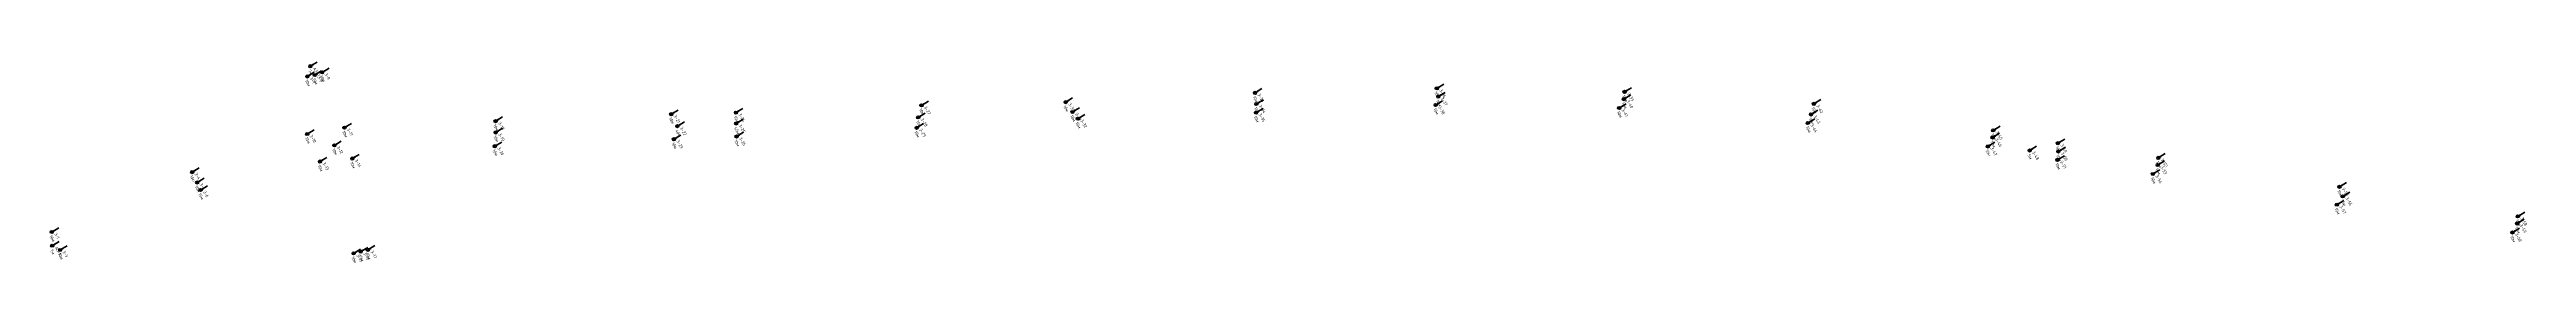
# Model space of a CAD drawing. Header units: metres. Extents: x 1267698 to 1279776, y 339473 to 349577.
# Drawn here: x 1274244 to 1276961, y 342315 to 342535 of the extents above; entities that cross this region are included whole.
import ezdxf
from ezdxf.enums import TextEntityAlignment as Align

# ---------------------------------------------------------------- set-up
doc = ezdxf.new("R2010")
doc.units = ezdxf.units.M
doc.layers.add('_ИГЕОЛ_АСФАЛЬТ', color=5, linetype='Continuous', lineweight=100)
doc.layers.add('_ИГЕОЛ_намеченные скважины_П', color=6, linetype='Continuous', lineweight=100)
doc.layers.add('_Скважины', color=5, linetype='Continuous')
doc.layers.add('_Точки опытных наблюдений', color=4, linetype='Continuous')
doc.styles.add('RS', font='romans.shx', dxfattribs={"width": 0.64})
doc.styles.add('VNIPISIMPLEXCUR', font='simplex.shx', dxfattribs={"width": 0.8, "oblique": 15})

# ---------------------------------------------------------------- blocks, each defined once
blk = doc.blocks.new('ИИ25001')
at = {"linetype": 'Continuous', "lineweight": 25}
h = blk.add_hatch(color=0, dxfattribs=at)
edge = h.paths.add_edge_path()
edge.add_arc((0, 0), 0.5, 359.64, 719.64)
at = {"layer": '_Точки опытных наблюдений', "linetype": 'Continuous', "lineweight": 70}
h = blk.add_hatch(color=5, dxfattribs=at)
h.dxf.hatch_style = 1
h.paths.add_polyline_path([(0, 2), (-0.7, 2), (0, 0)])
h.paths.add_polyline_path([(0.7, 2), (0, 2), (0, 0)])
at = {"color": 0, "linetype": 'Continuous', "lineweight": 25}
for radius in [1, 0.5]:
    blk.add_circle((0, 0), radius, dxfattribs=at)
at = {"layer": '_Точки опытных наблюдений', "color": 5, "linetype": 'Continuous', "lineweight": 70}
blk.add_line((-0.1, 5.1), (0, 0), dxfattribs=at)
at = {"color": 253, "linetype": 'Continuous', "style": 'VNIPISIMPLEXCUR', "oblique": 15, "width": 0.8, "flags": 1}
for tag, p in [('DATE', (-2.5, -0.8)), ('NOTE2', (-2.5, -5.6)), ('NOTE1', (-2.5, -3.2))]:
    blk.add_attdef(tag, text='', height=1.6, dxfattribs=at).set_placement(p, align=Align.RIGHT)
at = {"layer": '_Скважины', "color": 0, "linetype": 'Continuous', "lineweight": 50, "transparency": 33554687, "style": 'RS', "width": 0.64}
blk.add_attdef('NUMBER_001', (1, 0.7), '', height=2, dxfattribs=at)
at = {"layer": '_Скважины', "color": 0, "linetype": 'Continuous', "lineweight": 100, "style": 'VNIPISIMPLEXCUR', "oblique": 15, "width": 0.8}
for tag, p in [('TFS', (19.1, -1)), ('EGWL', (38.3, 0.7)), ('STS', (2, -5.2)), ('FS', (14.2, -2.7)), ('AGWL', (36.6, -2.7))]:
    blk.add_attdef(tag, p, '', height=2, dxfattribs=at)
at = {"layer": '_Скважины', "color": 0, "linetype": 'Continuous', "lineweight": 50, "style": 'RS', "width": 0.64}
blk.add_attdef('HEIGHT_001', (1, -2.7), '', height=2, dxfattribs=at)

msp = doc.modelspace()

# ---------------------------------------------------------------- block references
at = {"layer": '_ИГЕОЛ_АСФАЛЬТ', "lineweight": 100}
ref = msp.add_blockref('ИИ25001', (1274529.89, 342528.94), dxfattribs=dict(at, xscale=1.75, yscale=1.75, zscale=2, rotation=299.9999999999999))
ref.add_attrib('NUMBER_001', 'А3-2', (1274532.64, 342526.64), dxfattribs={"layer": '_Скважины', "color": 0, "linetype": 'Continuous', "lineweight": 50, "transparency": 33554687, "height": 3.5, "rotation": 300, "style": 'RS', "width": 0.8})
ref.add_attrib('HEIGHT_001', '7м', (1274527.35, 342523.89), dxfattribs={"layer": '_Скважины', "color": 0, "linetype": 'Continuous', "lineweight": 50, "height": 3.5, "rotation": 300, "style": 'RS', "width": 0.8})
ref = msp.add_blockref('ИИ25001', (1274246.69, 342332.64), dxfattribs=dict(at, xscale=1.75, yscale=1.75, zscale=2, rotation=299.9999999999999))
ref.add_attrib('NUMBER_001', 'А3-1', (1274249.44, 342330.34), dxfattribs={"layer": '_Скважины', "color": 0, "linetype": 'Continuous', "lineweight": 50, "transparency": 33554687, "height": 3.5, "rotation": 300, "style": 'RS', "width": 0.8})
ref.add_attrib('HEIGHT_001', '7м', (1274244.15, 342327.59), dxfattribs={"layer": '_Скважины', "color": 0, "linetype": 'Continuous', "lineweight": 50, "height": 3.5, "rotation": 300, "style": 'RS', "width": 0.8})
at = {"layer": '_ИГЕОЛ_намеченные скважины_П', "lineweight": 100}
ref = msp.add_blockref('ИИ25001', (1274542.82, 342522.24), dxfattribs=dict(at, xscale=1.75, yscale=1.75, zscale=2, rotation=299.9999999999999))
ref.add_attrib('NUMBER_001', '3-9', (1274545.43, 342520.17), dxfattribs={"layer": '_Скважины', "color": 0, "linetype": 'Continuous', "lineweight": 50, "transparency": 33554687, "height": 3.5, "rotation": 300, "style": 'RS', "width": 0.8})
ref.add_attrib('HEIGHT_001', '10м', (1274540.08, 342517.54), dxfattribs={"layer": '_Скважины', "color": 0, "linetype": 'Continuous', "lineweight": 50, "height": 3.5, "rotation": 300, "style": 'RS', "width": 0.8})
ref = msp.add_blockref('ИИ25001', (1274526.65, 342517.72), dxfattribs=dict(at, xscale=1.75, yscale=1.75, zscale=2, rotation=299.9999999999999))
ref.add_attrib('NUMBER_001', '3-7', (1274529.26, 342515.65), dxfattribs={"layer": '_Скважины', "color": 0, "linetype": 'Continuous', "lineweight": 50, "transparency": 33554687, "height": 3.5, "rotation": 300, "style": 'RS', "width": 0.8})
ref.add_attrib('HEIGHT_001', '10м', (1274523.91, 342513.02), dxfattribs={"layer": '_Скважины', "color": 0, "linetype": 'Continuous', "lineweight": 50, "height": 3.5, "rotation": 300, "style": 'RS', "width": 0.8})
ref = msp.add_blockref('ИИ25001', (1274534.74, 342519.37), dxfattribs=dict(at, xscale=1.75, yscale=1.75, zscale=2, rotation=299.9999999999999))
ref.add_attrib('NUMBER_001', '3-8', (1274537.35, 342517.3), dxfattribs={"layer": '_Скважины', "color": 0, "linetype": 'Continuous', "lineweight": 50, "transparency": 33554687, "height": 3.5, "rotation": 300, "style": 'RS', "width": 0.8})
ref.add_attrib('HEIGHT_001', '10м', (1274531.99, 342514.67), dxfattribs={"layer": '_Скважины', "color": 0, "linetype": 'Continuous', "lineweight": 50, "height": 3.5, "rotation": 300, "style": 'RS', "width": 0.8})
ref = msp.add_blockref('ИИ25001', (1275566.35, 342499.78), dxfattribs=dict(at, xscale=1.75, yscale=1.75, zscale=2, rotation=299.9999999999999))
ref.add_attrib('NUMBER_001', '3-33', (1275568.96, 342497.71), dxfattribs={"layer": '_Скважины', "color": 0, "linetype": 'Continuous', "lineweight": 50, "transparency": 33554687, "height": 3.5, "rotation": 300, "style": 'RS', "width": 0.8})
ref.add_attrib('HEIGHT_001', '10м', (1275563.61, 342495.08), dxfattribs={"layer": '_Скважины', "color": 0, "linetype": 'Continuous', "lineweight": 50, "height": 3.5, "rotation": 300, "style": 'RS', "width": 0.8})
ref = msp.add_blockref('ИИ25001', (1275765.72, 342504.7), dxfattribs=dict(at, xscale=1.75, yscale=1.75, zscale=2, rotation=299.9999999999999))
ref.add_attrib('NUMBER_001', '3-36', (1275768.33, 342502.63), dxfattribs={"layer": '_Скважины', "color": 0, "linetype": 'Continuous', "lineweight": 50, "transparency": 33554687, "height": 3.5, "rotation": 300, "style": 'RS', "width": 0.8})
ref.add_attrib('HEIGHT_001', '10м', (1275762.98, 342500), dxfattribs={"layer": '_Скважины', "color": 0, "linetype": 'Continuous', "lineweight": 50, "height": 3.5, "rotation": 300, "style": 'RS', "width": 0.8})
ref = msp.add_blockref('ИИ25001', (1275767.42, 342495.73), dxfattribs=dict(at, xscale=1.75, yscale=1.75, zscale=2, rotation=299.9999999999999))
ref.add_attrib('NUMBER_001', '3-37', (1275770.03, 342493.66), dxfattribs={"layer": '_Скважины', "color": 0, "linetype": 'Continuous', "lineweight": 50, "transparency": 33554687, "height": 3.5, "rotation": 300, "style": 'RS', "width": 0.8})
ref.add_attrib('HEIGHT_001', '10м', (1275764.68, 342491.03), dxfattribs={"layer": '_Скважины', "color": 0, "linetype": 'Continuous', "lineweight": 50, "height": 3.5, "rotation": 300, "style": 'RS', "width": 0.8})
ref = msp.add_blockref('ИИ25001', (1275971.77, 342500.82, 32427.61), dxfattribs=dict(at, xscale=1.75, yscale=1.75, zscale=2, rotation=299.9999999999999))
ref.add_attrib('NUMBER_001', '3-39', (1275974.38, 342498.75, 32427.61), dxfattribs={"layer": '_Скважины', "color": 0, "linetype": 'Continuous', "lineweight": 50, "transparency": 33554687, "height": 3.5, "rotation": 300, "style": 'RS', "width": 0.8})
ref.add_attrib('HEIGHT_001', '10м', (1275969.02, 342496.12, 32427.61), dxfattribs={"layer": '_Скважины', "color": 0, "linetype": 'Continuous', "lineweight": 50, "height": 3.5, "rotation": 300, "style": 'RS', "width": 0.8})
ref = msp.add_blockref('ИИ25001', (1274733.17, 342468.87), dxfattribs=dict(at, xscale=1.75, yscale=1.75, zscale=2, rotation=299.9999999999999))
ref.add_attrib('NUMBER_001', '3-18', (1274735.78, 342466.8), dxfattribs={"layer": '_Скважины', "color": 0, "linetype": 'Continuous', "lineweight": 50, "transparency": 33554687, "height": 3.5, "rotation": 300, "style": 'RS', "width": 0.8})
ref.add_attrib('HEIGHT_001', '10м', (1274730.43, 342464.17), dxfattribs={"layer": '_Скважины', "color": 0, "linetype": 'Continuous', "lineweight": 50, "height": 3.5, "rotation": 300, "style": 'RS', "width": 0.8})
ref = msp.add_blockref('ИИ25001', (1274925.86, 342476.42), dxfattribs=dict(at, xscale=1.75, yscale=1.75, zscale=2, rotation=299.9999999999999))
ref.add_attrib('NUMBER_001', '3-21', (1274928.48, 342474.35), dxfattribs={"layer": '_Скважины', "color": 0, "linetype": 'Continuous', "lineweight": 50, "transparency": 33554687, "height": 3.5, "rotation": 300, "style": 'RS', "width": 0.8})
ref.add_attrib('HEIGHT_001', '10м', (1274923.12, 342471.72), dxfattribs={"layer": '_Скважины', "color": 0, "linetype": 'Continuous', "lineweight": 50, "height": 3.5, "rotation": 300, "style": 'RS', "width": 0.8})
ref = msp.add_blockref('ИИ25001', (1274996.88, 342478.19), dxfattribs=dict(at, xscale=1.75, yscale=1.75, zscale=2, rotation=299.9999999999999))
ref.add_attrib('NUMBER_001', '3-24', (1274999.49, 342476.11), dxfattribs={"layer": '_Скважины', "color": 0, "linetype": 'Continuous', "lineweight": 50, "transparency": 33554687, "height": 3.5, "rotation": 300, "style": 'RS', "width": 0.8})
ref.add_attrib('HEIGHT_001', '10м', (1274994.14, 342473.48), dxfattribs={"layer": '_Скважины', "color": 0, "linetype": 'Continuous', "lineweight": 50, "height": 3.5, "rotation": 300, "style": 'RS', "width": 0.8})
ref = msp.add_blockref('ИИ25001', (1275196.87, 342473.02), dxfattribs=dict(at, xscale=1.75, yscale=1.75, zscale=2, rotation=299.9999999999999))
ref.add_attrib('NUMBER_001', '3-28', (1275199.48, 342470.95), dxfattribs={"layer": '_Скважины', "color": 0, "linetype": 'Continuous', "lineweight": 50, "transparency": 33554687, "height": 3.5, "rotation": 300, "style": 'RS', "width": 0.8})
ref.add_attrib('HEIGHT_001', '10м', (1275194.13, 342468.32), dxfattribs={"layer": '_Скважины', "color": 0, "linetype": 'Continuous', "lineweight": 50, "height": 3.5, "rotation": 300, "style": 'RS', "width": 0.8})
ref = msp.add_blockref('ИИ25001', (1275200.39, 342486.15), dxfattribs=dict(at, xscale=1.75, yscale=1.75, zscale=2, rotation=299.9999999999999))
ref.add_attrib('NUMBER_001', '3-27', (1275203.01, 342484.08), dxfattribs={"layer": '_Скважины', "color": 0, "linetype": 'Continuous', "lineweight": 50, "transparency": 33554687, "height": 3.5, "rotation": 300, "style": 'RS', "width": 0.8})
ref.add_attrib('HEIGHT_001', '10м', (1275197.65, 342481.45), dxfattribs={"layer": '_Скважины', "color": 0, "linetype": 'Continuous', "lineweight": 50, "height": 3.5, "rotation": 300, "style": 'RS', "width": 0.8})
ref = msp.add_blockref('ИИ25001', (1275358.64, 342489.65), dxfattribs=dict(at, xscale=1.75, yscale=1.75, zscale=2, rotation=299.9999999999999))
ref.add_attrib('NUMBER_001', '3-30', (1275361.26, 342487.58), dxfattribs={"layer": '_Скважины', "color": 0, "linetype": 'Continuous', "lineweight": 50, "transparency": 33554687, "height": 3.5, "rotation": 300, "style": 'RS', "width": 0.8})
ref.add_attrib('HEIGHT_001', '10м', (1275355.9, 342484.95), dxfattribs={"layer": '_Скважины', "color": 0, "linetype": 'Continuous', "lineweight": 50, "height": 3.5, "rotation": 300, "style": 'RS', "width": 0.8})
ref = msp.add_blockref('ИИ25001', (1275366.13, 342478.9), dxfattribs=dict(at, xscale=1.75, yscale=1.75, zscale=2, rotation=299.9999999999999))
ref.add_attrib('NUMBER_001', '3-31', (1275368.74, 342476.83), dxfattribs={"layer": '_Скважины', "color": 0, "linetype": 'Continuous', "lineweight": 50, "transparency": 33554687, "height": 3.5, "rotation": 300, "style": 'RS', "width": 0.8})
ref.add_attrib('HEIGHT_001', '10м', (1275363.39, 342474.2), dxfattribs={"layer": '_Скважины', "color": 0, "linetype": 'Continuous', "lineweight": 50, "height": 3.5, "rotation": 300, "style": 'RS', "width": 0.8})
ref = msp.add_blockref('ИИ25001', (1275371.9, 342471.51), dxfattribs=dict(at, xscale=1.75, yscale=1.75, zscale=2, rotation=299.9999999999999))
ref.add_attrib('NUMBER_001', '3-32', (1275374.51, 342469.43), dxfattribs={"layer": '_Скважины', "color": 0, "linetype": 'Continuous', "lineweight": 50, "transparency": 33554687, "height": 3.5, "rotation": 300, "style": 'RS', "width": 0.8})
ref.add_attrib('HEIGHT_001', '10м', (1275369.16, 342466.81), dxfattribs={"layer": '_Скважины', "color": 0, "linetype": 'Continuous', "lineweight": 50, "height": 3.5, "rotation": 300, "style": 'RS', "width": 0.8})
ref = msp.add_blockref('ИИ25001', (1275567.47, 342478.15), dxfattribs=dict(at, xscale=1.75, yscale=1.75, zscale=2, rotation=299.9999999999999))
ref.add_attrib('NUMBER_001', '3-35', (1275570.08, 342476.08), dxfattribs={"layer": '_Скважины', "color": 0, "linetype": 'Continuous', "lineweight": 50, "transparency": 33554687, "height": 3.5, "rotation": 300, "style": 'RS', "width": 0.8})
ref.add_attrib('HEIGHT_001', '10м', (1275564.72, 342473.45), dxfattribs={"layer": '_Скважины', "color": 0, "linetype": 'Continuous', "lineweight": 50, "height": 3.5, "rotation": 300, "style": 'RS', "width": 0.8})
ref = msp.add_blockref('ИИ25001', (1275567.78, 342487.59), dxfattribs=dict(at, xscale=1.75, yscale=1.75, zscale=2, rotation=299.9999999999999))
ref.add_attrib('NUMBER_001', '3-34', (1275570.39, 342485.52), dxfattribs={"layer": '_Скважины', "color": 0, "linetype": 'Continuous', "lineweight": 50, "transparency": 33554687, "height": 3.5, "rotation": 300, "style": 'RS', "width": 0.8})
ref.add_attrib('HEIGHT_001', '10м', (1275565.04, 342482.89), dxfattribs={"layer": '_Скважины', "color": 0, "linetype": 'Continuous', "lineweight": 50, "height": 3.5, "rotation": 300, "style": 'RS', "width": 0.8})
ref = msp.add_blockref('ИИ25001', (1275764.49, 342486.47), dxfattribs=dict(at, xscale=1.75, yscale=1.75, zscale=2, rotation=299.9999999999999))
ref.add_attrib('NUMBER_001', '3-38', (1275767.1, 342484.4), dxfattribs={"layer": '_Скважины', "color": 0, "linetype": 'Continuous', "lineweight": 50, "transparency": 33554687, "height": 3.5, "rotation": 300, "style": 'RS', "width": 0.8})
ref.add_attrib('HEIGHT_001', '10м', (1275761.74, 342481.77), dxfattribs={"layer": '_Скважины', "color": 0, "linetype": 'Continuous', "lineweight": 50, "height": 3.5, "rotation": 300, "style": 'RS', "width": 0.8})
ref = msp.add_blockref('ИИ25001', (1275965.79, 342483.22, 32427.61), dxfattribs=dict(at, xscale=1.75, yscale=1.75, zscale=2, rotation=299.9999999999999))
ref.add_attrib('NUMBER_001', '3-41', (1275968.4, 342481.14, 32427.61), dxfattribs={"layer": '_Скважины', "color": 0, "linetype": 'Continuous', "lineweight": 50, "transparency": 33554687, "height": 3.5, "rotation": 300, "style": 'RS', "width": 0.8})
ref.add_attrib('HEIGHT_001', '10м', (1275963.05, 342478.52, 32427.61), dxfattribs={"layer": '_Скважины', "color": 0, "linetype": 'Continuous', "lineweight": 50, "height": 3.5, "rotation": 300, "style": 'RS', "width": 0.8})
ref = msp.add_blockref('ИИ25001', (1275971.01, 342492.99, 32427.61), dxfattribs=dict(at, xscale=1.75, yscale=1.75, zscale=2, rotation=299.9999999999999))
ref.add_attrib('NUMBER_001', '3-40', (1275973.62, 342490.92, 32427.61), dxfattribs={"layer": '_Скважины', "color": 0, "linetype": 'Continuous', "lineweight": 50, "transparency": 33554687, "height": 3.5, "rotation": 300, "style": 'RS', "width": 0.8})
ref.add_attrib('HEIGHT_001', '10м', (1275968.27, 342488.29, 32427.61), dxfattribs={"layer": '_Скважины', "color": 0, "linetype": 'Continuous', "lineweight": 50, "height": 3.5, "rotation": 300, "style": 'RS', "width": 0.8})
ref = msp.add_blockref('ИИ25001', (1276176.29, 342476.22), dxfattribs=dict(at, xscale=1.75, yscale=1.75, zscale=2, rotation=299.9999999999999))
ref.add_attrib('NUMBER_001', '3-43', (1276178.9, 342474.14), dxfattribs={"layer": '_Скважины', "color": 0, "linetype": 'Continuous', "lineweight": 50, "transparency": 33554687, "height": 3.5, "rotation": 300, "style": 'RS', "width": 0.8})
ref.add_attrib('HEIGHT_001', '10м', (1276173.55, 342471.51), dxfattribs={"layer": '_Скважины', "color": 0, "linetype": 'Continuous', "lineweight": 50, "height": 3.5, "rotation": 300, "style": 'RS', "width": 0.8})
ref = msp.add_blockref('ИИ25001', (1276179.38, 342487.76), dxfattribs=dict(at, xscale=1.75, yscale=1.75, zscale=2, rotation=299.9999999999999))
ref.add_attrib('NUMBER_001', '3-42', (1276181.99, 342485.69), dxfattribs={"layer": '_Скважины', "color": 0, "linetype": 'Continuous', "lineweight": 50, "transparency": 33554687, "height": 3.5, "rotation": 300, "style": 'RS', "width": 0.8})
ref.add_attrib('HEIGHT_001', '10м', (1276176.64, 342483.06), dxfattribs={"layer": '_Скважины', "color": 0, "linetype": 'Continuous', "lineweight": 50, "height": 3.5, "rotation": 300, "style": 'RS', "width": 0.8})
ref = msp.add_blockref('ИИ25001', (1274526.51, 342454.78), dxfattribs=dict(at, xscale=1.75, yscale=1.75, zscale=2, rotation=299.9999999999999))
ref.add_attrib('NUMBER_001', '3-10', (1274529.12, 342452.71), dxfattribs={"layer": '_Скважины', "color": 0, "linetype": 'Continuous', "lineweight": 50, "transparency": 33554687, "height": 3.5, "rotation": 300, "style": 'RS', "width": 0.8})
ref.add_attrib('HEIGHT_001', '10м', (1274523.77, 342450.08), dxfattribs={"layer": '_Скважины', "color": 0, "linetype": 'Continuous', "lineweight": 50, "height": 3.5, "rotation": 300, "style": 'RS', "width": 0.8})
ref = msp.add_blockref('ИИ25001', (1274556.29, 342442.39), dxfattribs=dict(at, xscale=1.75, yscale=1.75, zscale=2, rotation=299.9999999999999))
ref.add_attrib('NUMBER_001', '3-12', (1274558.9, 342440.32), dxfattribs={"layer": '_Скважины', "color": 0, "linetype": 'Continuous', "lineweight": 50, "transparency": 33554687, "height": 3.5, "rotation": 300, "style": 'RS', "width": 0.8})
ref.add_attrib('HEIGHT_001', '10м', (1274553.54, 342437.69), dxfattribs={"layer": '_Скважины', "color": 0, "linetype": 'Continuous', "lineweight": 50, "height": 3.5, "rotation": 300, "style": 'RS', "width": 0.8})
ref = msp.add_blockref('ИИ25001', (1274567.36, 342461.77), dxfattribs=dict(at, xscale=1.75, yscale=1.75, zscale=2, rotation=299.9999999999999))
ref.add_attrib('NUMBER_001', '3-11', (1274569.97, 342459.7), dxfattribs={"layer": '_Скважины', "color": 0, "linetype": 'Continuous', "lineweight": 50, "transparency": 33554687, "height": 3.5, "rotation": 300, "style": 'RS', "width": 0.8})
ref.add_attrib('HEIGHT_001', '10м', (1274564.62, 342457.07), dxfattribs={"layer": '_Скважины', "color": 0, "linetype": 'Continuous', "lineweight": 50, "height": 3.5, "rotation": 300, "style": 'RS', "width": 0.8})
ref = msp.add_blockref('ИИ25001', (1274732.28, 342441.44), dxfattribs=dict(at, xscale=1.75, yscale=1.75, zscale=2, rotation=299.9999999999999))
ref.add_attrib('NUMBER_001', '3-20', (1274734.89, 342439.37), dxfattribs={"layer": '_Скважины', "color": 0, "linetype": 'Continuous', "lineweight": 50, "transparency": 33554687, "height": 3.5, "rotation": 300, "style": 'RS', "width": 0.8})
ref.add_attrib('HEIGHT_001', '10м', (1274729.54, 342436.74), dxfattribs={"layer": '_Скважины', "color": 0, "linetype": 'Continuous', "lineweight": 50, "height": 3.5, "rotation": 300, "style": 'RS', "width": 0.8})
ref = msp.add_blockref('ИИ25001', (1274733.31, 342456.53), dxfattribs=dict(at, xscale=1.75, yscale=1.75, zscale=2, rotation=299.9999999999999))
ref.add_attrib('NUMBER_001', '3-19', (1274735.92, 342454.46), dxfattribs={"layer": '_Скважины', "color": 0, "linetype": 'Continuous', "lineweight": 50, "transparency": 33554687, "height": 3.5, "rotation": 300, "style": 'RS', "width": 0.8})
ref.add_attrib('HEIGHT_001', '10м', (1274730.57, 342451.83), dxfattribs={"layer": '_Скважины', "color": 0, "linetype": 'Continuous', "lineweight": 50, "height": 3.5, "rotation": 300, "style": 'RS', "width": 0.8})
ref = msp.add_blockref('ИИ25001', (1274928.84, 342449.08), dxfattribs=dict(at, xscale=1.75, yscale=1.75, zscale=2, rotation=299.9999999999999))
ref.add_attrib('NUMBER_001', '3-23', (1274931.45, 342447.01), dxfattribs={"layer": '_Скважины', "color": 0, "linetype": 'Continuous', "lineweight": 50, "transparency": 33554687, "height": 3.5, "rotation": 300, "style": 'RS', "width": 0.8})
ref.add_attrib('HEIGHT_001', '10м', (1274926.1, 342444.38), dxfattribs={"layer": '_Скважины', "color": 0, "linetype": 'Continuous', "lineweight": 50, "height": 3.5, "rotation": 300, "style": 'RS', "width": 0.8})
ref = msp.add_blockref('ИИ25001', (1274932.63, 342463.34), dxfattribs=dict(at, xscale=1.75, yscale=1.75, zscale=2, rotation=299.9999999999999))
ref.add_attrib('NUMBER_001', '3-22', (1274935.24, 342461.26), dxfattribs={"layer": '_Скважины', "color": 0, "linetype": 'Continuous', "lineweight": 50, "transparency": 33554687, "height": 3.5, "rotation": 300, "style": 'RS', "width": 0.8})
ref.add_attrib('HEIGHT_001', '40м', (1274930.09, 342458.29), dxfattribs={"layer": '_Скважины', "color": 0, "linetype": 'Continuous', "lineweight": 50, "height": 3.5, "rotation": 300, "style": 'RS', "width": 0.8})
ref = msp.add_blockref('ИИ25001', (1274997.1, 342466.27), dxfattribs=dict(at, xscale=1.75, yscale=1.75, zscale=2, rotation=299.9999999999999))
ref.add_attrib('NUMBER_001', '3-25', (1274999.71, 342464.2), dxfattribs={"layer": '_Скважины', "color": 0, "linetype": 'Continuous', "lineweight": 50, "transparency": 33554687, "height": 3.5, "rotation": 300, "style": 'RS', "width": 0.8})
ref.add_attrib('HEIGHT_001', '40м', (1274994.56, 342461.23), dxfattribs={"layer": '_Скважины', "color": 0, "linetype": 'Continuous', "lineweight": 50, "height": 3.5, "rotation": 300, "style": 'RS', "width": 0.8})
ref = msp.add_blockref('ИИ25001', (1274997.55, 342452.06), dxfattribs=dict(at, xscale=1.75, yscale=1.75, zscale=2, rotation=299.9999999999999))
ref.add_attrib('NUMBER_001', '3-26', (1275000.16, 342449.99), dxfattribs={"layer": '_Скважины', "color": 0, "linetype": 'Continuous', "lineweight": 50, "transparency": 33554687, "height": 3.5, "rotation": 300, "style": 'RS', "width": 0.8})
ref.add_attrib('HEIGHT_001', '10м', (1274994.81, 342447.36), dxfattribs={"layer": '_Скважины', "color": 0, "linetype": 'Continuous', "lineweight": 50, "height": 3.5, "rotation": 300, "style": 'RS', "width": 0.8})
ref = msp.add_blockref('ИИ25001', (1275195.12, 342461.57), dxfattribs=dict(at, xscale=1.75, yscale=1.75, zscale=2, rotation=299.9999999999999))
ref.add_attrib('NUMBER_001', '3-29', (1275197.73, 342459.5), dxfattribs={"layer": '_Скважины', "color": 0, "linetype": 'Continuous', "lineweight": 50, "transparency": 33554687, "height": 3.5, "rotation": 300, "style": 'RS', "width": 0.8})
ref.add_attrib('HEIGHT_001', '10м', (1275192.38, 342456.87), dxfattribs={"layer": '_Скважины', "color": 0, "linetype": 'Continuous', "lineweight": 50, "height": 3.5, "rotation": 300, "style": 'RS', "width": 0.8})
ref = msp.add_blockref('ИИ25001', (1276172.93, 342466.82), dxfattribs=dict(at, xscale=1.75, yscale=1.75, zscale=2, rotation=299.9999999999999))
ref.add_attrib('NUMBER_001', '3-44', (1276175.54, 342464.75), dxfattribs={"layer": '_Скважины', "color": 0, "linetype": 'Continuous', "lineweight": 50, "transparency": 33554687, "height": 3.5, "rotation": 300, "style": 'RS', "width": 0.8})
ref.add_attrib('HEIGHT_001', '10м', (1276170.19, 342462.12), dxfattribs={"layer": '_Скважины', "color": 0, "linetype": 'Continuous', "lineweight": 50, "height": 3.5, "rotation": 300, "style": 'RS', "width": 0.8})
ref = msp.add_blockref('ИИ25001', (1276370.29, 342441.2, 32427.61), dxfattribs=dict(at, xscale=1.75, yscale=1.75, zscale=2, rotation=299.9999999999999))
ref.add_attrib('NUMBER_001', '3-47', (1276372.9, 342439.13, 32427.61), dxfattribs={"layer": '_Скважины', "color": 0, "linetype": 'Continuous', "lineweight": 50, "transparency": 33554687, "height": 3.5, "rotation": 300, "style": 'RS', "width": 0.8})
ref.add_attrib('HEIGHT_001', '10м', (1276367.54, 342436.5, 32427.61), dxfattribs={"layer": '_Скважины', "color": 0, "linetype": 'Continuous', "lineweight": 50, "height": 3.5, "rotation": 300, "style": 'RS', "width": 0.8})
ref = msp.add_blockref('ИИ25001', (1276375.5, 342450.97, 32427.61), dxfattribs=dict(at, xscale=1.75, yscale=1.75, zscale=2, rotation=299.9999999999999))
ref.add_attrib('NUMBER_001', '3-46', (1276378.12, 342448.9, 32427.61), dxfattribs={"layer": '_Скважины', "color": 0, "linetype": 'Continuous', "lineweight": 50, "transparency": 33554687, "height": 3.5, "rotation": 300, "style": 'RS', "width": 0.8})
ref.add_attrib('HEIGHT_001', '10м', (1276372.76, 342446.27, 32427.61), dxfattribs={"layer": '_Скважины', "color": 0, "linetype": 'Continuous', "lineweight": 50, "height": 3.5, "rotation": 300, "style": 'RS', "width": 0.8})
ref = msp.add_blockref('ИИ25001', (1276376.26, 342458.81, 32427.61), dxfattribs=dict(at, xscale=1.75, yscale=1.75, zscale=2, rotation=299.9999999999999))
ref.add_attrib('NUMBER_001', '3-45', (1276378.87, 342456.74, 32427.61), dxfattribs={"layer": '_Скважины', "color": 0, "linetype": 'Continuous', "lineweight": 50, "transparency": 33554687, "height": 3.5, "rotation": 300, "style": 'RS', "width": 0.8})
ref.add_attrib('HEIGHT_001', '10м', (1276373.52, 342454.11, 32427.61), dxfattribs={"layer": '_Скважины', "color": 0, "linetype": 'Continuous', "lineweight": 50, "height": 3.5, "rotation": 300, "style": 'RS', "width": 0.8})
ref = msp.add_blockref('ИИ25001', (1276447.14, 342444.72, 32427.61), dxfattribs=dict(at, xscale=1.75, yscale=1.75, zscale=2, rotation=299.9999999999999))
ref.add_attrib('NUMBER_001', '3-49', (1276449.75, 342442.65, 32427.61), dxfattribs={"layer": '_Скважины', "color": 0, "linetype": 'Continuous', "lineweight": 50, "transparency": 33554687, "height": 3.5, "rotation": 300, "style": 'RS', "width": 0.8})
ref.add_attrib('HEIGHT_001', '10м', (1276444.4, 342440.02, 32427.61), dxfattribs={"layer": '_Скважины', "color": 0, "linetype": 'Continuous', "lineweight": 50, "height": 3.5, "rotation": 300, "style": 'RS', "width": 0.8})
ref = msp.add_blockref('ИИ25001', (1274400.29, 342413.13), dxfattribs=dict(at, xscale=1.75, yscale=1.75, zscale=2, rotation=299.9999999999999))
ref.add_attrib('NUMBER_001', '3-4', (1274402.9, 342411.06), dxfattribs={"layer": '_Скважины', "color": 0, "linetype": 'Continuous', "lineweight": 50, "transparency": 33554687, "height": 3.5, "rotation": 300, "style": 'RS', "width": 0.8})
ref.add_attrib('HEIGHT_001', '10м', (1274397.55, 342408.43), dxfattribs={"layer": '_Скважины', "color": 0, "linetype": 'Continuous', "lineweight": 50, "height": 3.5, "rotation": 300, "style": 'RS', "width": 0.8})
ref = msp.add_blockref('ИИ25001', (1274540.49, 342424.64), dxfattribs=dict(at, xscale=1.75, yscale=1.75, zscale=2, rotation=299.9999999999999))
ref.add_attrib('NUMBER_001', '3-13', (1274543.1, 342422.56), dxfattribs={"layer": '_Скважины', "color": 0, "linetype": 'Continuous', "lineweight": 50, "transparency": 33554687, "height": 3.5, "rotation": 300, "style": 'RS', "width": 0.8})
ref.add_attrib('HEIGHT_001', '10м', (1274537.75, 342419.93), dxfattribs={"layer": '_Скважины', "color": 0, "linetype": 'Continuous', "lineweight": 50, "height": 3.5, "rotation": 300, "style": 'RS', "width": 0.8})
ref = msp.add_blockref('ИИ25001', (1274576, 342427.92), dxfattribs=dict(at, xscale=1.75, yscale=1.75, zscale=2, rotation=299.9999999999999))
ref.add_attrib('NUMBER_001', '3-14', (1274578.61, 342425.85), dxfattribs={"layer": '_Скважины', "color": 0, "linetype": 'Continuous', "lineweight": 50, "transparency": 33554687, "height": 3.5, "rotation": 300, "style": 'RS', "width": 0.8})
ref.add_attrib('HEIGHT_001', '10м', (1274573.25, 342423.22), dxfattribs={"layer": '_Скважины', "color": 0, "linetype": 'Continuous', "lineweight": 50, "height": 3.5, "rotation": 300, "style": 'RS', "width": 0.8})
ref = msp.add_blockref('ИИ25001', (1276416.19, 342436.77, 32427.61), dxfattribs=dict(at, xscale=1.75, yscale=1.75, zscale=2, rotation=299.9999999999999))
ref.add_attrib('NUMBER_001', '3-48', (1276418.8, 342434.69, 32427.61), dxfattribs={"layer": '_Скважины', "color": 0, "linetype": 'Continuous', "lineweight": 50, "transparency": 33554687, "height": 3.5, "rotation": 300, "style": 'RS', "width": 0.8})
ref.add_attrib('HEIGHT_001', '5м', (1276413.65, 342431.72, 32427.61), dxfattribs={"layer": '_Скважины', "color": 0, "linetype": 'Continuous', "lineweight": 50, "height": 3.5, "rotation": 300, "style": 'RS', "width": 0.8})
ref = msp.add_blockref('ИИ25001', (1276446.69, 342426.45, 32427.61), dxfattribs=dict(at, xscale=1.75, yscale=1.75, zscale=2, rotation=299.9999999999999))
ref.add_attrib('NUMBER_001', '3-51', (1276449.3, 342424.38, 32427.61), dxfattribs={"layer": '_Скважины', "color": 0, "linetype": 'Continuous', "lineweight": 50, "transparency": 33554687, "height": 3.5, "rotation": 300, "style": 'RS', "width": 0.8})
ref.add_attrib('HEIGHT_001', '10м', (1276443.95, 342421.75, 32427.61), dxfattribs={"layer": '_Скважины', "color": 0, "linetype": 'Continuous', "lineweight": 50, "height": 3.5, "rotation": 300, "style": 'RS', "width": 0.8})
ref = msp.add_blockref('ИИ25001', (1276447.7, 342435.64, 32427.61), dxfattribs=dict(at, xscale=1.75, yscale=1.75, zscale=2, rotation=299.9999999999999))
ref.add_attrib('NUMBER_001', '3-50', (1276450.31, 342433.57, 32427.61), dxfattribs={"layer": '_Скважины', "color": 0, "linetype": 'Continuous', "lineweight": 50, "transparency": 33554687, "height": 3.5, "rotation": 300, "style": 'RS', "width": 0.8})
ref.add_attrib('HEIGHT_001', '10м', (1276444.95, 342430.94, 32427.61), dxfattribs={"layer": '_Скважины', "color": 0, "linetype": 'Continuous', "lineweight": 50, "height": 3.5, "rotation": 300, "style": 'RS', "width": 0.8})
ref = msp.add_blockref('ИИ25001', (1276556.57, 342420.86, 32427.61), dxfattribs=dict(at, xscale=1.75, yscale=1.75, zscale=2, rotation=299.9999999999999))
ref.add_attrib('NUMBER_001', '3-53', (1276559.18, 342418.78, 32427.61), dxfattribs={"layer": '_Скважины', "color": 0, "linetype": 'Continuous', "lineweight": 50, "transparency": 33554687, "height": 3.5, "rotation": 300, "style": 'RS', "width": 0.8})
ref.add_attrib('HEIGHT_001', '10м', (1276553.83, 342416.15, 32427.61), dxfattribs={"layer": '_Скважины', "color": 0, "linetype": 'Continuous', "lineweight": 50, "height": 3.5, "rotation": 300, "style": 'RS', "width": 0.8})
ref = msp.add_blockref('ИИ25001', (1276557.32, 342428.69, 32427.61), dxfattribs=dict(at, xscale=1.75, yscale=1.75, zscale=2, rotation=299.9999999999999))
ref.add_attrib('NUMBER_001', '3-52', (1276559.93, 342426.62, 32427.61), dxfattribs={"layer": '_Скважины', "color": 0, "linetype": 'Continuous', "lineweight": 50, "transparency": 33554687, "height": 3.5, "rotation": 300, "style": 'RS', "width": 0.8})
ref.add_attrib('HEIGHT_001', '10м', (1276554.58, 342423.99, 32427.61), dxfattribs={"layer": '_Скважины', "color": 0, "linetype": 'Continuous', "lineweight": 50, "height": 3.5, "rotation": 300, "style": 'RS', "width": 0.8})
ref = msp.add_blockref('ИИ25001', (1274405.8, 342401.75), dxfattribs=dict(at, xscale=1.75, yscale=1.75, zscale=2, rotation=299.9999999999999))
ref.add_attrib('NUMBER_001', '3-5', (1274408.41, 342399.68), dxfattribs={"layer": '_Скважины', "color": 0, "linetype": 'Continuous', "lineweight": 50, "transparency": 33554687, "height": 3.5, "rotation": 300, "style": 'RS', "width": 0.8})
ref.add_attrib('HEIGHT_001', '10м', (1274403.05, 342397.05), dxfattribs={"layer": '_Скважины', "color": 0, "linetype": 'Continuous', "lineweight": 50, "height": 3.5, "rotation": 300, "style": 'RS', "width": 0.8})
ref = msp.add_blockref('ИИ25001', (1274409.52, 342393.56), dxfattribs=dict(at, xscale=1.75, yscale=1.75, zscale=2, rotation=299.9999999999999))
ref.add_attrib('NUMBER_001', '3-6', (1274412.13, 342391.49), dxfattribs={"layer": '_Скважины', "color": 0, "linetype": 'Continuous', "lineweight": 50, "transparency": 33554687, "height": 3.5, "rotation": 300, "style": 'RS', "width": 0.8})
ref.add_attrib('HEIGHT_001', '10м', (1274406.78, 342388.86), dxfattribs={"layer": '_Скважины', "color": 0, "linetype": 'Continuous', "lineweight": 50, "height": 3.5, "rotation": 300, "style": 'RS', "width": 0.8})
ref = msp.add_blockref('ИИ25001', (1276551.35, 342411.08, 32427.61), dxfattribs=dict(at, xscale=1.75, yscale=1.75, zscale=2, rotation=299.9999999999999))
ref.add_attrib('NUMBER_001', '3-54', (1276553.96, 342409.01, 32427.61), dxfattribs={"layer": '_Скважины', "color": 0, "linetype": 'Continuous', "lineweight": 50, "transparency": 33554687, "height": 3.5, "rotation": 300, "style": 'RS', "width": 0.8})
ref.add_attrib('HEIGHT_001', '10м', (1276548.61, 342406.38, 32427.61), dxfattribs={"layer": '_Скважины', "color": 0, "linetype": 'Continuous', "lineweight": 50, "height": 3.5, "rotation": 300, "style": 'RS', "width": 0.8})
ref = msp.add_blockref('ИИ25001', (1276756.04, 342397, 32427.61), dxfattribs=dict(at, xscale=1.75, yscale=1.75, zscale=2, rotation=299.9999999999999))
ref.add_attrib('NUMBER_001', '3-55', (1276758.65, 342394.93, 32427.61), dxfattribs={"layer": '_Скважины', "color": 0, "linetype": 'Continuous', "lineweight": 50, "transparency": 33554687, "height": 3.5, "rotation": 300, "style": 'RS', "width": 0.8})
ref.add_attrib('HEIGHT_001', '10м', (1276753.29, 342392.3, 32427.61), dxfattribs={"layer": '_Скважины', "color": 0, "linetype": 'Continuous', "lineweight": 50, "height": 3.5, "rotation": 300, "style": 'RS', "width": 0.8})
ref = msp.add_blockref('ИИ25001', (1276759.87, 342386.6, 32427.61), dxfattribs=dict(at, xscale=1.75, yscale=1.75, zscale=2, rotation=299.9999999999999))
ref.add_attrib('NUMBER_001', '3-56', (1276762.48, 342384.53, 32427.61), dxfattribs={"layer": '_Скважины', "color": 0, "linetype": 'Continuous', "lineweight": 50, "transparency": 33554687, "height": 3.5, "rotation": 300, "style": 'RS', "width": 0.8})
ref.add_attrib('HEIGHT_001', '10м', (1276757.13, 342381.9, 32427.61), dxfattribs={"layer": '_Скважины', "color": 0, "linetype": 'Continuous', "lineweight": 50, "height": 3.5, "rotation": 300, "style": 'RS', "width": 0.8})
ref = msp.add_blockref('ИИ25001', (1276753.2, 342377.46, 32427.61), dxfattribs=dict(at, xscale=1.75, yscale=1.75, zscale=2, rotation=299.9999999999999))
ref.add_attrib('NUMBER_001', '3-57', (1276755.81, 342375.39, 32427.61), dxfattribs={"layer": '_Скважины', "color": 0, "linetype": 'Continuous', "lineweight": 50, "transparency": 33554687, "height": 3.5, "rotation": 300, "style": 'RS', "width": 0.8})
ref.add_attrib('HEIGHT_001', '10м', (1276750.46, 342372.76, 32427.61), dxfattribs={"layer": '_Скважины', "color": 0, "linetype": 'Continuous', "lineweight": 50, "height": 3.5, "rotation": 300, "style": 'RS', "width": 0.8})
ref = msp.add_blockref('ИИ25001', (1276951.83, 342364.72, 32427.61), dxfattribs=dict(at, xscale=1.75, yscale=1.75, zscale=2, rotation=299.9999999999999))
ref.add_attrib('NUMBER_001', '3-58', (1276954.44, 342362.64, 32427.61), dxfattribs={"layer": '_Скважины', "color": 0, "linetype": 'Continuous', "lineweight": 50, "transparency": 33554687, "height": 3.5, "rotation": 300, "style": 'RS', "width": 0.8})
ref.add_attrib('HEIGHT_001', '10м', (1276949.09, 342360.02, 32427.61), dxfattribs={"layer": '_Скважины', "color": 0, "linetype": 'Continuous', "lineweight": 50, "height": 3.5, "rotation": 300, "style": 'RS', "width": 0.8})
ref = msp.add_blockref('ИИ25001', (1274246.23, 342347.57), dxfattribs=dict(at, xscale=1.75, yscale=1.75, zscale=2, rotation=299.9999999999999))
ref.add_attrib('NUMBER_001', '3-1', (1274248.84, 342345.49), dxfattribs={"layer": '_Скважины', "color": 0, "linetype": 'Continuous', "lineweight": 50, "transparency": 33554687, "height": 3.5, "rotation": 300, "style": 'RS', "width": 0.8})
ref.add_attrib('HEIGHT_001', '10м', (1274243.49, 342342.86), dxfattribs={"layer": '_Скважины', "color": 0, "linetype": 'Continuous', "lineweight": 50, "height": 3.5, "rotation": 300, "style": 'RS', "width": 0.8})
ref = msp.add_blockref('ИИ25001', (1276945.86, 342347.11, 32427.61), dxfattribs=dict(at, xscale=1.75, yscale=1.75, zscale=2, rotation=299.9999999999999))
ref.add_attrib('NUMBER_001', '3-60', (1276948.47, 342345.04, 32427.61), dxfattribs={"layer": '_Скважины', "color": 0, "linetype": 'Continuous', "lineweight": 50, "transparency": 33554687, "height": 3.5, "rotation": 300, "style": 'RS', "width": 0.8})
ref.add_attrib('HEIGHT_001', '10м', (1276943.12, 342342.41, 32427.61), dxfattribs={"layer": '_Скважины', "color": 0, "linetype": 'Continuous', "lineweight": 50, "height": 3.5, "rotation": 300, "style": 'RS', "width": 0.8})
ref = msp.add_blockref('ИИ25001', (1276951.08, 342356.88, 32427.61), dxfattribs=dict(at, xscale=1.75, yscale=1.75, zscale=2, rotation=299.9999999999999))
ref.add_attrib('NUMBER_001', '3-59', (1276953.69, 342354.81, 32427.61), dxfattribs={"layer": '_Скважины', "color": 0, "linetype": 'Continuous', "lineweight": 50, "transparency": 33554687, "height": 3.5, "rotation": 300, "style": 'RS', "width": 0.8})
ref.add_attrib('HEIGHT_001', '10м', (1276948.34, 342352.18, 32427.61), dxfattribs={"layer": '_Скважины', "color": 0, "linetype": 'Continuous', "lineweight": 50, "height": 3.5, "rotation": 300, "style": 'RS', "width": 0.8})
ref = msp.add_blockref('ИИ25001', (1274255.46, 342328), dxfattribs=dict(at, xscale=1.75, yscale=1.75, zscale=2, rotation=299.9999999999999))
ref.add_attrib('NUMBER_001', '3-3', (1274258.07, 342325.93), dxfattribs={"layer": '_Скважины', "color": 0, "linetype": 'Continuous', "lineweight": 50, "transparency": 33554687, "height": 3.5, "rotation": 300, "style": 'RS', "width": 0.8})
ref.add_attrib('HEIGHT_001', '10м', (1274252.72, 342323.3), dxfattribs={"layer": '_Скважины', "color": 0, "linetype": 'Continuous', "lineweight": 50, "height": 3.5, "rotation": 300, "style": 'RS', "width": 0.8})
ref = msp.add_blockref('ИИ25001', (1274577.47, 342324.23), dxfattribs=dict(at, xscale=1.75, yscale=1.75, zscale=2, rotation=299.9999999999999))
ref.add_attrib('NUMBER_001', '3-15', (1274580.08, 342322.16), dxfattribs={"layer": '_Скважины', "color": 0, "linetype": 'Continuous', "lineweight": 50, "transparency": 33554687, "height": 3.5, "rotation": 300, "style": 'RS', "width": 0.8})
ref.add_attrib('HEIGHT_001', '10м', (1274574.72, 342319.53), dxfattribs={"layer": '_Скважины', "color": 0, "linetype": 'Continuous', "lineweight": 50, "height": 3.5, "rotation": 300, "style": 'RS', "width": 0.8})
ref = msp.add_blockref('ИИ25001', (1274585.25, 342326.24), dxfattribs=dict(at, xscale=1.75, yscale=1.75, zscale=2, rotation=299.9999999999999))
ref.add_attrib('NUMBER_001', '3-16', (1274587.86, 342324.17), dxfattribs={"layer": '_Скважины', "color": 0, "linetype": 'Continuous', "lineweight": 50, "transparency": 33554687, "height": 3.5, "rotation": 300, "style": 'RS', "width": 0.8})
ref.add_attrib('HEIGHT_001', '10м', (1274582.51, 342321.54), dxfattribs={"layer": '_Скважины', "color": 0, "linetype": 'Continuous', "lineweight": 50, "height": 3.5, "rotation": 300, "style": 'RS', "width": 0.8})
ref = msp.add_blockref('ИИ25001', (1274593.12, 342328.17), dxfattribs=dict(at, xscale=1.75, yscale=1.75, zscale=2, rotation=299.9999999999999))
ref.add_attrib('NUMBER_001', '3-17', (1274595.73, 342326.1), dxfattribs={"layer": '_Скважины', "color": 0, "linetype": 'Continuous', "lineweight": 50, "transparency": 33554687, "height": 3.5, "rotation": 300, "style": 'RS', "width": 0.8})
ref.add_attrib('HEIGHT_001', '10м', (1274590.37, 342323.47), dxfattribs={"layer": '_Скважины', "color": 0, "linetype": 'Continuous', "lineweight": 50, "height": 3.5, "rotation": 300, "style": 'RS', "width": 0.8})

doc.saveas('drawing.dxf')
